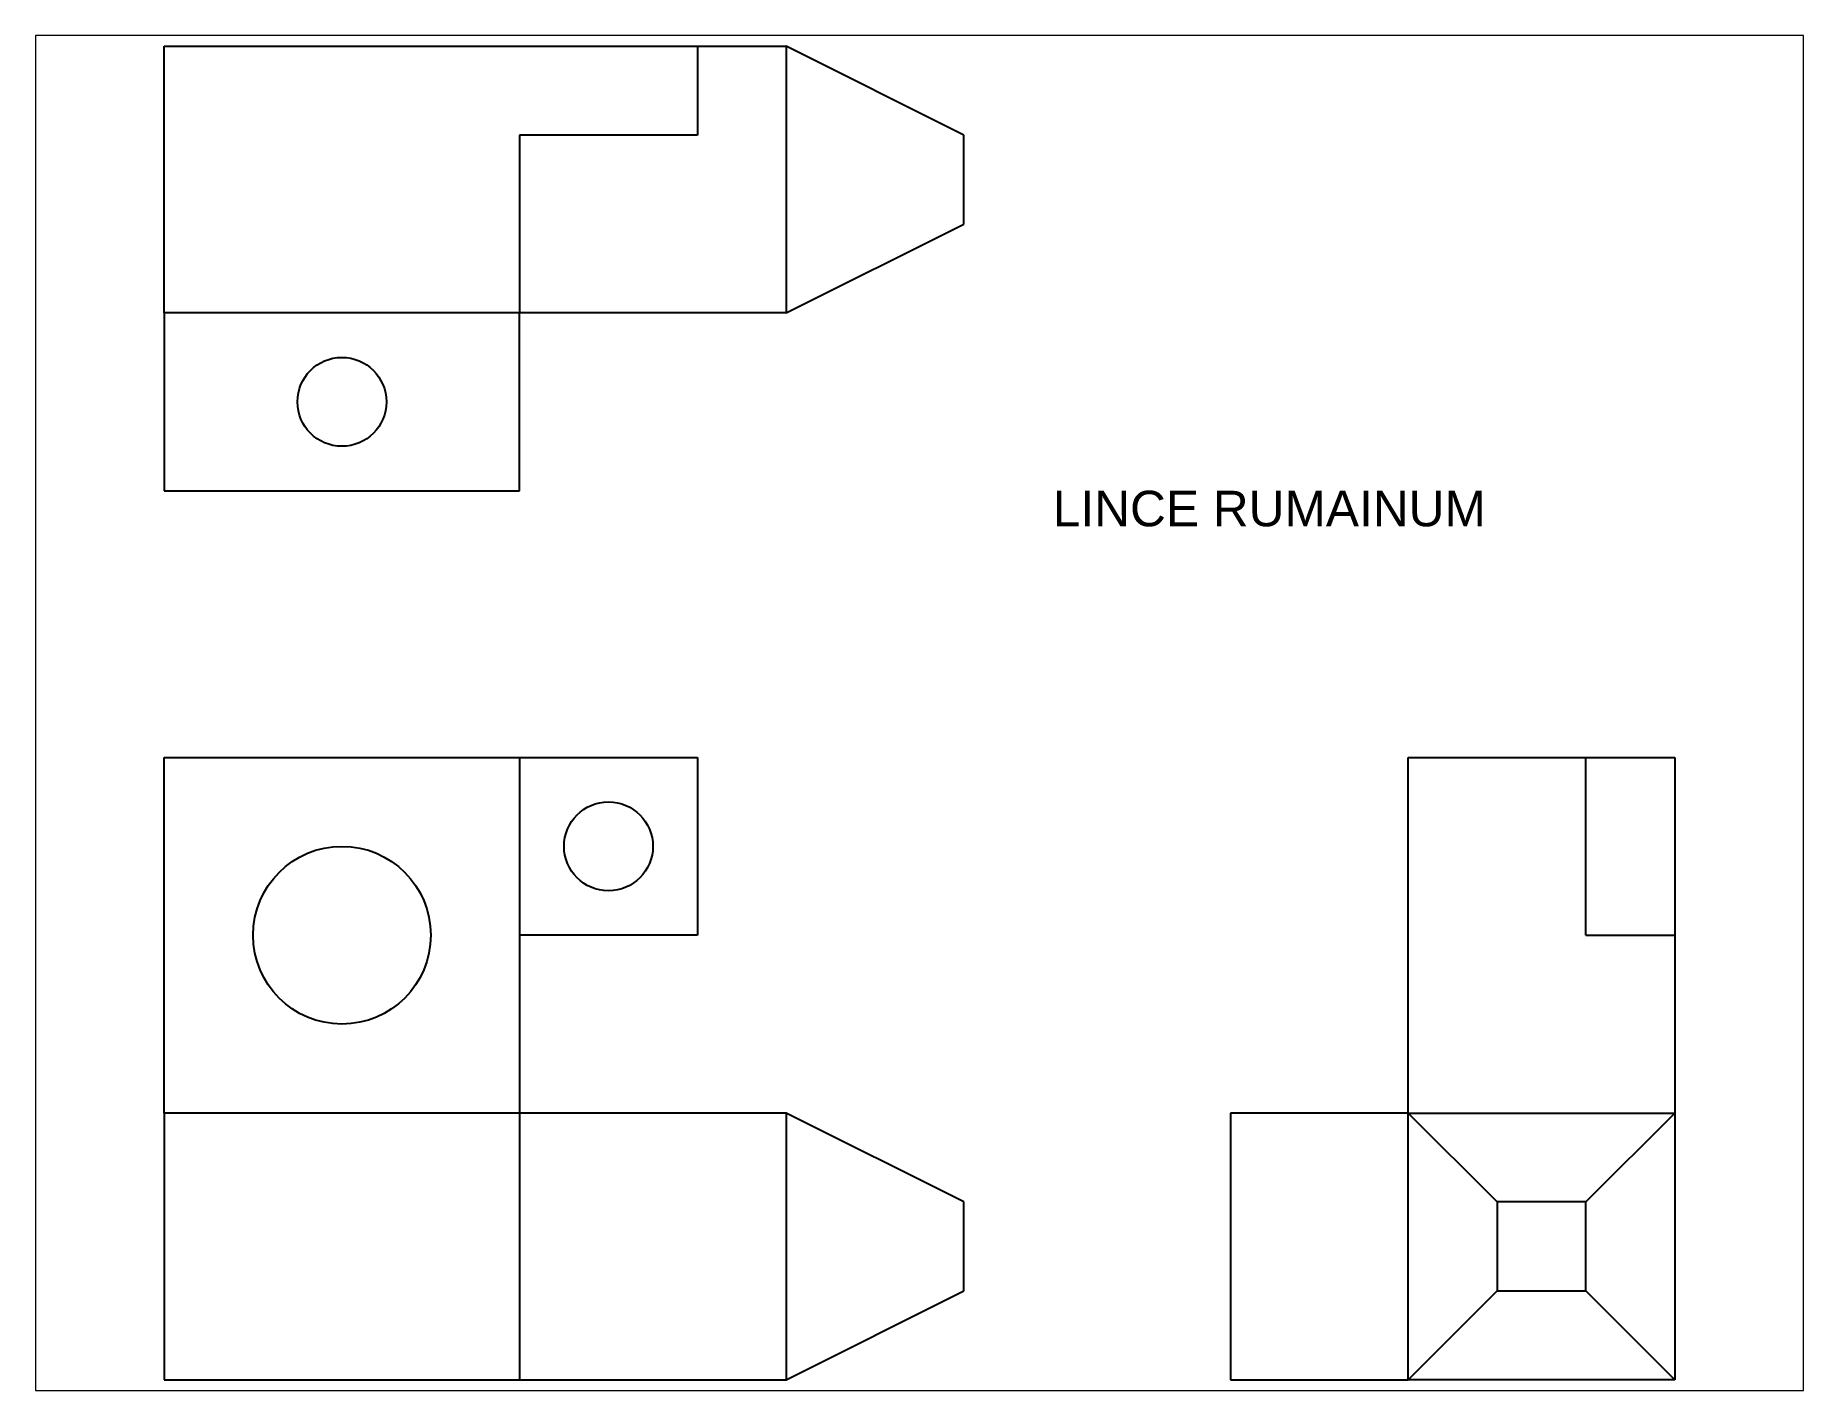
# Paper-space layout 'Layout1' of a CAD drawing. Header units: inches. Extents: x 1.07 to 9.62, y 0.82 to 7.37.
# The model-space entities are those that its viewports show. They can reach past a viewport. Long polylines and large blocks are cut down to what shows.
import ezdxf

# ---------------------------------------------------------------- set-up
doc = ezdxf.new("R2010")
doc.units = ezdxf.units.IN
doc.header["$MEASUREMENT"] = 0
doc.styles.get("Standard").update_dxf_attribs({"font": 'arial.ttf'})

msp = doc.modelspace()

# ---------------------------------------------------------------- linework, layer by layer
for p, q in [((1.5, 7.5), (1.5, 9)), ((1.5, 9), (4.5, 9)), ((4.5, 9), (4.5, 8.5)), ((4.5, 9), (5, 9)), ((5, 9), (5, 7.5)), ((6, 8.5), (5, 9)), ((4.5, 8.5), (3.5, 8.5)), ((3.5, 8.5), (3.5, 7.5)), ((6, 8), (6, 8.5)), ((5, 7.5), (6, 8)), ((3.5, 7.5), (1.5, 7.5)), ((1.5, 7.5), (1.5, 6.5)), ((3.5, 6.5), (3.5, 7.5)), ((5, 7.5), (3.5, 7.5)), ((1.5, 6.5), (3.5, 6.5)), ((1.5, 3), (1.5, 5)), ((1.5, 5), (3.5, 5)), ((3.5, 5), (3.5, 3)), ((3.5, 5), (4.5, 5)), ((4.5, 5), (4.5, 4)), ((8.5, 3), (8.5, 5)), ((8.5, 5), (10, 5)), ((9.5, 4), (9.5, 5)), ((10, 5), (10, 3)), ((4.5, 4), (3.5, 4)), ((9.5, 4), (10, 4)), ((5, 3), (1.5, 3)), ((1.5, 3), (1.5, 1.5)), ((3.5, 3), (3.5, 1.5)), ((6, 2.5), (5, 3)), ((5, 3), (5, 1.5)), ((7.5, 3), (7.5, 1.5)), ((8.5, 3), (7.5, 3)), ((8.5, 1.5), (8.5, 3)), ((8.5, 3), (10, 3)), ((9, 2.5), (8.5, 3)), ((10, 3), (9.5, 2.5)), ((10, 3), (10, 1.5)), ((6, 2), (6, 2.5)), ((9, 2.5), (9, 2)), ((9.5, 2.5), (9, 2.5)), ((9.5, 2), (9.5, 2.5)), ((5, 1.5), (6, 2)), ((9, 2), (8.5, 1.5)), ((9, 2), (9.5, 2)), ((10, 1.5), (9.5, 2)), ((1.5, 1.5), (5, 1.5)), ((7.5, 1.5), (8.5, 1.5)), ((10, 1.5), (8.5, 1.5))]:
    msp.add_line(p, q)
for centre, radius in [((2.5, 7), 0.25), ((4, 4.5), 0.25), ((2.5, 4), 0.5)]:
    msp.add_circle(centre, radius)

# ---------------------------------------------------------------- texts
at = {"insert": (6.5, 6.5), "char_height": 0.2, "attachment_point": 1}
msp.add_mtext_dynamic_manual_height_columns('LINCE RUMAINUM', width=5, gutter_width=1, heights=[0], dxfattribs=at)

psp = doc.layouts.get("Layout1")

# ---------------------------------------------------------------- viewports
at = {"layer": '0'}
psp.add_viewport(center=(5.3437, 4.0938), size=(8.55, 6.55), view_center_point=(5.75, 5.25), view_height=7.622616, dxfattribs=at)

doc.saveas('drawing.dxf')
